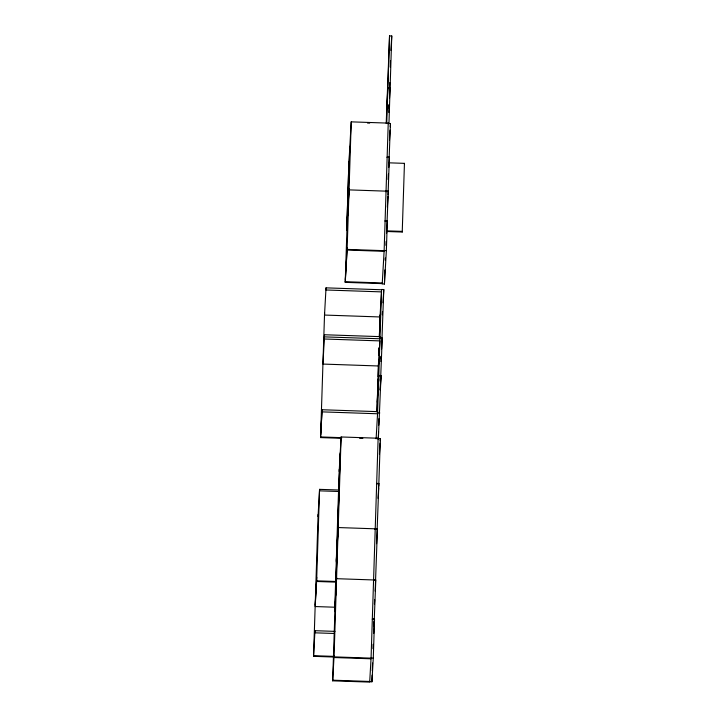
<?xml version="1.0" encoding="UTF-8"?>
<svg xmlns="http://www.w3.org/2000/svg" width="718" height="718" viewBox="0 0 718 718"><rect width="100%" height="100%" fill="white"/><g stroke="black" fill="none" stroke-linecap="round" stroke-linejoin="round"><path stroke-width="1.08" d="M333.529 657.006L313.551 656.324L318.119 514.429M341.66 438.312L320.56 437.585L324.581 312.931M334.956 631.373L314.969 630.691L314.906 632.818L333.771 633.464M339.542 490.035L319.564 489.353L316.602 581.472L335.477 582.119M320.56 437.585L322.113 409.745L377.623 411.647M324.518 334.75L324.383 338.995L379.894 340.897L378.449 365.974L322.938 364.071L324.518 334.75L380.028 336.643M326.026 287.855L325.954 289.982L381.473 291.885L380.019 316.961L324.509 315.058L326.026 287.855L381.536 289.758M348.903 162.097L346.722 230.128L349.047 189.884L386.051 191.15L386.015 191.787M346.758 229.482L348.939 161.451M339.255 469.267L334.669 611.637L336.598 577.209M382.245 283.619L345.232 282.353L347.18 222.185M372.31 619.365L374.527 619.437L373.288 658.056L371.071 657.984L369.689 682.1L332.676 680.835L335.225 602.007M347.557 215.687L349.81 146.373M335.584 595.805L340.126 454.081M335.62 595.168L340.206 452.798M334.058 656.88L371.071 658.146L378.126 438.231L341.113 436.966L334.023 657.526L371.035 658.792M345.232 282.353L347.135 249.406L384.139 250.672L388.232 123.119L351.228 121.854L347.099 250.044L384.103 251.318M378.018 378.907L376.959 411.979L378.628 360.508M378.09 376.797L378.592 360.948M378.772 355.572L379.023 347.745M379.373 336.742L380.055 315.471M386.212 123.433L389.542 35.9L391.759 35.972L388.959 123.325M378.808 354.934L379.023 348.248M379.373 337.11L380.091 314.834M386.733 123.254L389.542 35.9M377.273 402.161L378.808 375.451L381.563 289.471L383.78 289.542L381.599 348.957M378.548 431.689L378.305 439.326L381.016 375.882L378.79 375.81L377.56 413.774L322.05 411.872M378.763 425.146L378.969 418.603M380.172 381.159L380.244 378.978M380.89 358.82L380.953 356.622M388.788 112.457L389.039 104.711M389.497 90.342L389.748 82.597M390.242 67.124L390.457 60.483M380.199 389.802L382.218 338.447L379.993 338.366M385.081 221.216L387.307 221.297L386.365 250.582L384.148 250.51L382.218 283.951L384.435 284.032L384.893 269.923M385.198 260.158L385.27 257.995M369.707 681.723L371.924 681.795L372.139 675.18M372.274 670.765L372.525 663.037M372.983 648.695L373.127 644.279M373.71 626.15L373.854 621.734M373.719 633.464L375.783 580.341L373.566 580.27M375.164 591.129L377.426 529.202L375.209 529.13M376.591 543.697L378.88 483.851L376.663 483.77M378.754 486.077L380.334 438.608L378.108 438.536M386.616 233.081L388.259 191.526L386.042 191.455M388.07 194.874L389.353 157.511L387.128 157.439M388.779 167.402L390.439 123.496L388.223 123.424M386.688 231.492L402.233 232.031L404.449 163.354L388.914 162.824M320.668 434.821L322.113 409.745M318.047 516.547L319.564 489.353M315.193 605.068L316.746 577.227M313.551 656.324L314.969 630.691M348.876 163.578L351.228 121.854M346.83 227.364L347.62 213.56M347.7 212.277L349.074 188.394M345.34 279.589L347.162 247.925M339.183 471.394L341.113 436.966M336.311 560.498L338.241 526.07M336.275 561.979L337.155 546.793M337.227 545.509L338.106 530.315M332.676 680.835L334.094 655.399M386.715 107.96L387.873 87.865L390.089 87.946L389.515 97.989M390.924 50.484L391.759 35.972M388.932 108.032L389.129 104.684M388.196 123.756L388.232 123.119M389.488 139.983L390.062 130.093M390.251 126.799L390.439 123.496M388.088 179.491L388.402 173.998M387.361 207.134L387.962 196.552M378.476 364.726L378.727 360.328M378.996 355.464L379.463 347.494M385.907 245.35L386.149 241.356M382.326 314.807L382.514 311.513M383.026 302.727L383.78 289.542M384.435 284.032L386.365 250.582M376.115 438.842L377.605 412.895L379.822 412.967M380.881 361.504L381.204 356.011M380.19 390.161L381.016 375.882M378.09 438.869L378.126 438.231M379.436 454.216L380.073 443.069M380.208 440.843L380.334 438.608M375.182 529.462L375.218 528.816L338.214 527.55M378.045 498.337L378.637 487.953M374.419 604.08L374.661 599.763M371.924 681.795L373.288 658.056M404.413 164L404.449 163.354M402.233 232.031L402.268 231.384L386.724 230.855M367.517 123.047L369.689 123.119M387.146 156.964L389.362 157.045M386.051 190.979L388.276 191.06M385.099 220.74L387.316 220.821M345.268 281.707L382.281 282.982M380.01 337.891L382.227 337.972M324.455 336.877L379.966 338.77M378.808 375.451L381.025 375.532M359.583 438.24L362.85 438.348M320.605 436.948L341.696 437.666M376.672 483.42L378.889 483.492M319.528 490.834L338.402 491.48M375.218 528.654L377.444 528.726M373.584 579.794L375.801 579.875M336.571 578.69L373.575 579.956M335.512 581.481L316.638 580.835L315.157 606.548L335.144 607.231M372.328 618.889L374.545 618.961M313.586 655.687L333.565 656.369M332.712 680.188L369.725 681.463"/></g></svg>
